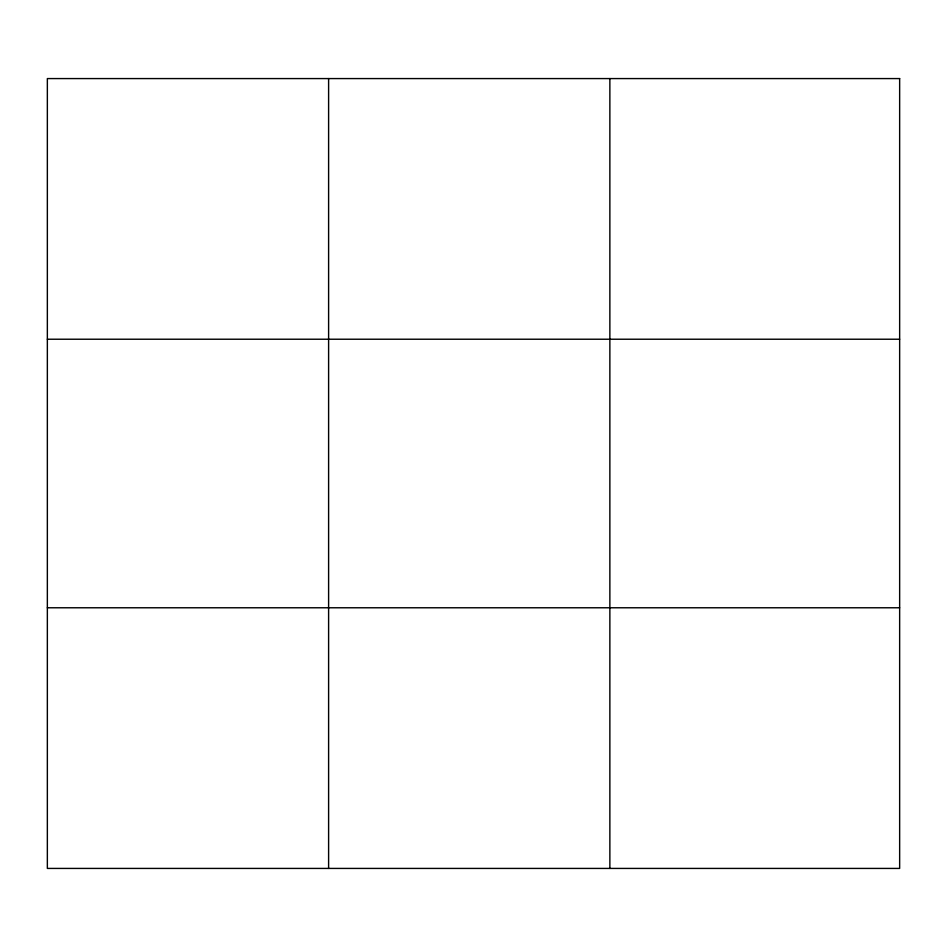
<?xml version="1.0" encoding="UTF-8"?>
<svg xmlns="http://www.w3.org/2000/svg" width="947" height="947" viewBox="0 0 947 947"><rect width="100%" height="100%" fill="white"/><g stroke="black" fill="none" stroke-linecap="round" stroke-linejoin="round"><path stroke-width="1.42" d="M328.609 868.423L328.609 78.577M609.868 868.423L609.868 78.577M47.35 339.227L899.65 339.227M47.35 607.773L899.65 607.773M899.65 78.577L899.65 868.423L47.35 868.423L47.35 78.577L899.65 78.577"/></g></svg>
